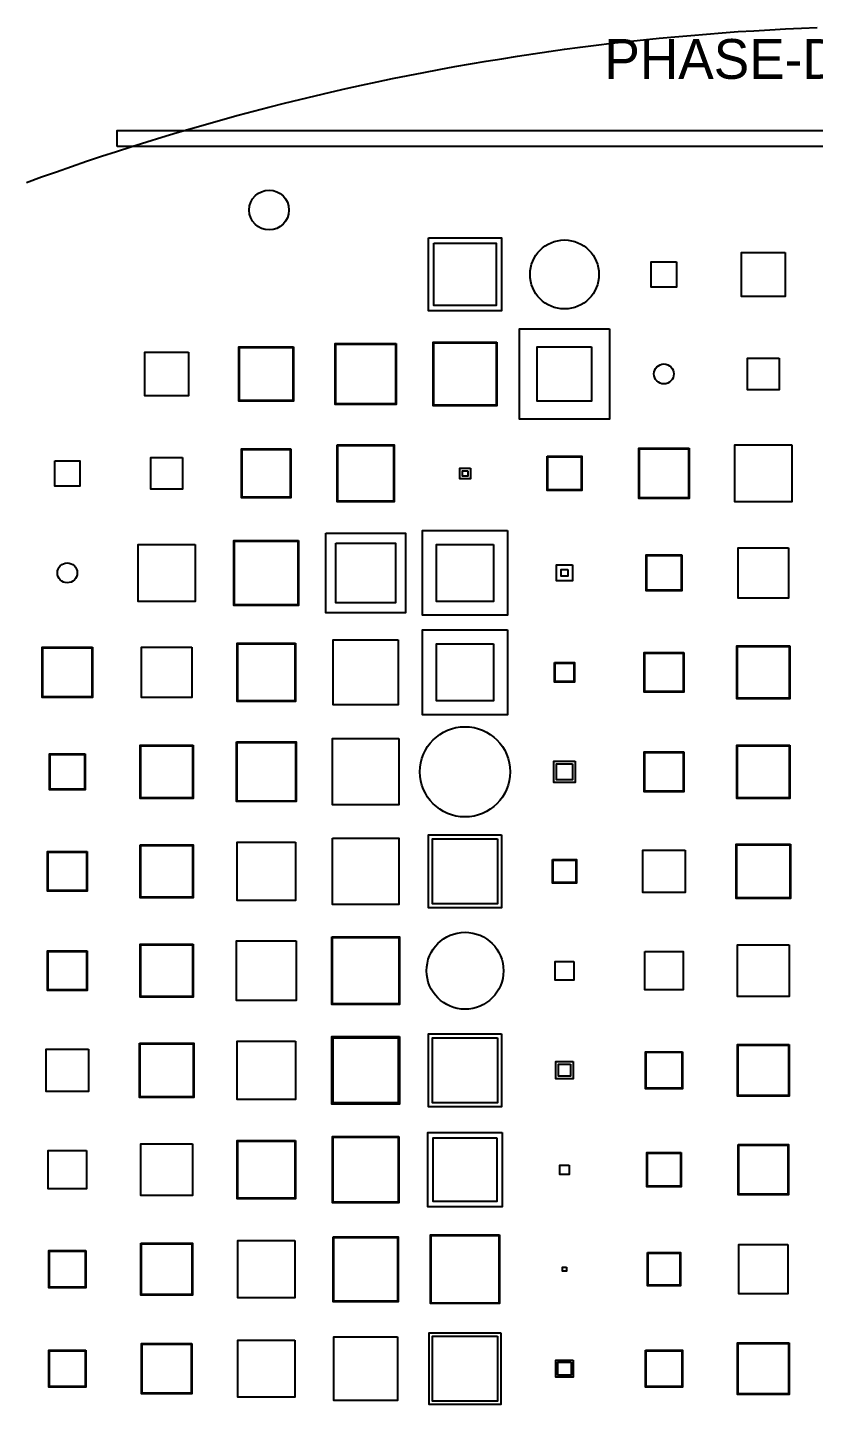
# Model space of a CAD drawing. Header units: millimetres. Extents: x -195 to 195, y -219 to 195.
# Drawn here: x -66.8 to -7.5, y 91 to 194.9 of the extents above; entities that cross this region are included whole.
import ezdxf
from ezdxf.enums import TextEntityAlignment as Align

# ---------------------------------------------------------------- set-up
doc = ezdxf.new("R2010")
doc.units = ezdxf.units.MM
for name, color, linetype in [('DRILL', 6, 'Continuous'), ('M1', 1, 'Continuous'), ('M2', 30, 'Continuous'), ('M3', 5, 'Continuous'), ('M4', 3, 'Continuous'), ('NPTH', 9, 'Continuous'), ('OUTLINE', 7, 'Continuous'), ('SILK_TOP', 7, 'Continuous')]:
    doc.layers.add(name, color=color, linetype=linetype)

msp = doc.modelspace()

# ---------------------------------------------------------------- linework, layer by layer
at = {"layer": 'DRILL'}
for centre, radius in [((-26.25, 176.25), 2.6), ((-18.75, 168.75), 0.75), ((-63.75, 153.75), 0.75), ((-33.75, 138.75), 3.4), ((-33.75, 123.75), 2.9)]:
    msp.add_circle(centre, radius, dxfattribs=at)
at = {"layer": 'M1'}
for points in [[(-36.1, 178.6), (-31.4, 178.6), (-31.4, 173.9), (-36.1, 173.9)], [(-9.6, 177.9), (-9.6, 174.6), (-12.9, 174.6), (-12.9, 177.9)], [(-17.8, 177.2), (-17.8, 175.3), (-19.7, 175.3), (-19.7, 177.2)], [(-54.6, 170.4), (-54.6, 167.1), (-57.9, 167.1), (-57.9, 170.4)], [(-46.75, 170.75), (-46.75, 166.75), (-50.75, 166.75), (-50.75, 170.75)], [(-39, 171), (-39, 166.5), (-43.5, 166.5), (-43.5, 171)], [(-31.4, 171.1), (-31.4, 166.4), (-36.1, 166.4), (-36.1, 171.1)], [(-24.2, 170.8), (-24.2, 166.7), (-28.3, 166.7), (-28.3, 170.8)], [(-10.05, 169.95), (-10.05, 167.55), (-12.45, 167.55), (-12.45, 169.95)], [(-46.9, 163.1), (-46.9, 159.4), (-50.6, 159.4), (-50.6, 163.1)], [(-43.4, 163.4), (-39.1, 163.4), (-39.1, 159.1), (-43.4, 159.1)], [(-16.9, 163.1), (-16.9, 159.4), (-20.6, 159.4), (-20.6, 163.1)], [(-9.1, 163.4), (-9.1, 159.1), (-13.4, 159.1), (-13.4, 163.4)], [(-64.7, 162.2), (-62.8, 162.2), (-62.8, 160.3), (-64.7, 160.3)], [(-55.05, 162.45), (-55.05, 160.05), (-57.45, 160.05), (-57.45, 162.45)], [(-27.5, 162.5), (-25, 162.5), (-25, 160), (-27.5, 160)], [(-33.35, 161.65), (-33.35, 160.85), (-34.15, 160.85), (-34.15, 161.65)], [(-54.1, 155.9), (-54.1, 151.6), (-58.4, 151.6), (-58.4, 155.9)], [(-46.3, 156.2), (-46.3, 151.3), (-51.2, 151.3), (-51.2, 156.2)], [(-44.25, 156.75), (-38.25, 156.75), (-38.25, 150.75), (-44.25, 150.75)], [(-31.6, 155.9), (-31.6, 151.6), (-35.9, 151.6), (-35.9, 155.9)], [(-17.4, 155.1), (-17.4, 152.4), (-20.1, 152.4), (-20.1, 155.1)], [(-9.35, 155.65), (-9.35, 151.85), (-13.15, 151.85), (-13.15, 155.65)], [(-26, 154), (-26, 153.5), (-26.5, 153.5), (-26.5, 154)], [(-38.8, 148.7), (-38.8, 143.8), (-43.7, 143.8), (-43.7, 148.7)], [(-61.9, 148.1), (-61.9, 144.4), (-65.6, 144.4), (-65.6, 148.1)], [(-54.35, 148.15), (-54.35, 144.35), (-58.15, 144.35), (-58.15, 148.15)], [(-46.6, 148.4), (-46.6, 144.1), (-50.9, 144.1), (-50.9, 148.4)], [(-31.6, 148.4), (-31.6, 144.1), (-35.9, 144.1), (-35.9, 148.4)], [(-17.3, 147.7), (-17.3, 144.8), (-20.2, 144.8), (-20.2, 147.7)], [(-9.3, 148.2), (-9.3, 144.3), (-13.2, 144.3), (-13.2, 148.2)], [(-26.95, 146.95), (-25.55, 146.95), (-25.55, 145.55), (-26.95, 145.55)], [(-38.75, 141.25), (-38.75, 136.25), (-43.75, 136.25), (-43.75, 141.25)], [(-54.3, 140.7), (-54.3, 136.8), (-58.2, 136.8), (-58.2, 140.7)], [(-50.95, 140.95), (-46.55, 140.95), (-46.55, 136.55), (-50.95, 136.55)], [(-17.3, 140.2), (-17.3, 137.3), (-20.2, 137.3), (-20.2, 140.2)], [(-9.3, 140.7), (-9.3, 136.8), (-13.2, 136.8), (-13.2, 140.7)], [(-62.4, 140.1), (-62.4, 137.4), (-65.1, 137.4), (-65.1, 140.1)], [(-25.45, 139.55), (-25.45, 137.95), (-27.05, 137.95), (-27.05, 139.55)], [(-58.2, 133.2), (-54.3, 133.2), (-54.3, 129.3), (-58.2, 129.3)], [(-46.55, 133.45), (-46.55, 129.05), (-50.95, 129.05), (-50.95, 133.45)], [(-43.75, 133.75), (-38.75, 133.75), (-38.75, 128.75), (-43.75, 128.75)], [(-31.3, 133.7), (-31.3, 128.8), (-36.2, 128.8), (-36.2, 133.7)], [(-9.25, 133.25), (-9.25, 129.25), (-13.25, 129.25), (-13.25, 133.25)], [(-62.3, 132.7), (-62.3, 129.8), (-65.2, 129.8), (-65.2, 132.7)], [(-27.15, 132.15), (-25.35, 132.15), (-25.35, 130.35), (-27.15, 130.35)], [(-17.15, 132.85), (-17.15, 129.65), (-20.35, 129.65), (-20.35, 132.85)], [(-54.3, 125.7), (-54.3, 121.8), (-58.2, 121.8), (-58.2, 125.7)], [(-46.5, 126), (-46.5, 121.5), (-51, 121.5), (-51, 126)], [(-43.75, 126.25), (-38.75, 126.25), (-38.75, 121.25), (-43.75, 121.25)], [(-9.3, 125.7), (-9.3, 121.8), (-13.2, 121.8), (-13.2, 125.7)], [(-62.3, 125.2), (-62.3, 122.3), (-65.2, 122.3), (-65.2, 125.2)], [(-20.2, 125.2), (-17.3, 125.2), (-17.3, 122.3), (-20.2, 122.3)], [(-25.55, 124.45), (-25.55, 123.05), (-26.95, 123.05), (-26.95, 124.45)], [(-46.55, 118.45), (-46.55, 114.05), (-50.95, 114.05), (-50.95, 118.45)], [(-38.8, 118.7), (-38.8, 113.8), (-43.7, 113.8), (-43.7, 118.7)], [(-31.3, 118.7), (-31.3, 113.8), (-36.2, 113.8), (-36.2, 118.7)], [(-62.15, 117.85), (-62.15, 114.65), (-65.35, 114.65), (-65.35, 117.85)], [(-58.25, 118.25), (-54.25, 118.25), (-54.25, 114.25), (-58.25, 114.25)], [(-17.35, 117.65), (-17.35, 114.85), (-20.15, 114.85), (-20.15, 117.65)], [(-9.3, 118.2), (-9.3, 114.3), (-13.2, 114.3), (-13.2, 118.2)], [(-25.6, 116.9), (-25.6, 115.6), (-26.9, 115.6), (-26.9, 116.9)], [(-38.75, 111.25), (-38.75, 106.25), (-43.75, 106.25), (-43.75, 111.25)], [(-30.95, 111.55), (-30.95, 105.95), (-36.55, 105.95), (-36.55, 111.55)], [(-62.3, 110.2), (-62.3, 107.3), (-65.2, 107.3), (-65.2, 110.2)], [(-54.3, 110.7), (-54.3, 106.8), (-58.2, 106.8), (-58.2, 110.7)], [(-46.6, 110.9), (-46.6, 106.6), (-50.9, 106.6), (-50.9, 110.9)], [(-13.1, 110.6), (-9.4, 110.6), (-9.4, 106.9), (-13.1, 106.9)], [(-25.9, 109.1), (-25.9, 108.4), (-26.6, 108.4), (-26.6, 109.1)], [(-17.5, 110), (-17.5, 107.5), (-20, 107.5), (-20, 110)], [(-58.2, 103.2), (-54.3, 103.2), (-54.3, 99.3), (-58.2, 99.3)], [(-46.6, 103.4), (-46.6, 99.1), (-50.9, 99.1), (-50.9, 103.4)], [(-43.7, 103.7), (-38.8, 103.7), (-38.8, 98.8), (-43.7, 98.8)], [(-31.2, 103.8), (-31.2, 98.7), (-36.3, 98.7), (-36.3, 103.8)], [(-9.4, 103.1), (-9.4, 99.4), (-13.1, 99.4), (-13.1, 103.1)], [(-62.35, 102.65), (-62.35, 99.85), (-65.15, 99.85), (-65.15, 102.65)], [(-19.95, 102.45), (-17.55, 102.45), (-17.55, 100.05), (-19.95, 100.05)], [(-26.1, 101.4), (-26.1, 101.1), (-26.4, 101.1), (-26.4, 101.4)], [(-54.4, 95.6), (-54.4, 91.9), (-58.1, 91.9), (-58.1, 95.6)], [(-46.6, 95.9), (-46.6, 91.6), (-50.9, 91.6), (-50.9, 95.9)], [(-38.85, 96.15), (-38.85, 91.35), (-43.65, 91.35), (-43.65, 96.15)], [(-31.3, 96.2), (-31.3, 91.3), (-36.2, 91.3), (-36.2, 96.2)], [(-9.3, 95.7), (-9.3, 91.8), (-13.2, 91.8), (-13.2, 95.7)], [(-62.35, 95.15), (-62.35, 92.35), (-65.15, 92.35), (-65.15, 95.15)], [(-20.15, 95.15), (-17.35, 95.15), (-17.35, 92.35), (-20.15, 92.35)], [(-25.75, 94.25), (-25.75, 93.25), (-26.75, 93.25), (-26.75, 94.25)]]:
    msp.add_lwpolyline(points, close=True, dxfattribs=at)
at = {"layer": 'M2'}
for points in [[(-36.5, 179), (-31, 179), (-31, 173.5), (-36.5, 173.5)], [(-9.6, 177.9), (-9.6, 174.6), (-12.9, 174.6), (-12.9, 177.9)], [(-17.8, 177.2), (-17.8, 175.3), (-19.7, 175.3), (-19.7, 177.2)], [(-22.85, 172.15), (-22.85, 165.35), (-29.65, 165.35), (-29.65, 172.15)], [(-54.6, 170.4), (-54.6, 167.1), (-57.9, 167.1), (-57.9, 170.4)], [(-46.7, 170.8), (-46.7, 166.7), (-50.8, 166.7), (-50.8, 170.8)], [(-38.95, 171.05), (-38.95, 166.45), (-43.55, 166.45), (-43.55, 171.05)], [(-31.35, 171.15), (-31.35, 166.35), (-36.15, 166.35), (-36.15, 171.15)], [(-10.05, 169.95), (-10.05, 167.55), (-12.45, 167.55), (-12.45, 169.95)], [(-46.95, 163.05), (-46.95, 159.45), (-50.55, 159.45), (-50.55, 163.05)], [(-43.35, 163.35), (-39.15, 163.35), (-39.15, 159.15), (-43.35, 159.15)], [(-16.85, 163.15), (-16.85, 159.35), (-20.65, 159.35), (-20.65, 163.15)], [(-9.1, 163.4), (-9.1, 159.1), (-13.4, 159.1), (-13.4, 163.4)], [(-64.7, 162.2), (-62.8, 162.2), (-62.8, 160.3), (-64.7, 160.3)], [(-55.05, 162.45), (-55.05, 160.05), (-57.45, 160.05), (-57.45, 162.45)], [(-27.55, 162.55), (-24.95, 162.55), (-24.95, 159.95), (-27.55, 159.95)], [(-33.55, 161.45), (-33.55, 161.05), (-33.95, 161.05), (-33.95, 161.45)], [(-30.55, 156.95), (-30.55, 150.55), (-36.95, 150.55), (-36.95, 156.95)], [(-54.1, 155.9), (-54.1, 151.6), (-58.4, 151.6), (-58.4, 155.9)], [(-46.35, 156.15), (-46.35, 151.35), (-51.15, 151.35), (-51.15, 156.15)], [(-43.5, 156), (-39, 156), (-39, 151.5), (-43.5, 151.5)], [(-17.45, 155.05), (-17.45, 152.45), (-20.05, 152.45), (-20.05, 155.05)], [(-9.35, 155.65), (-9.35, 151.85), (-13.15, 151.85), (-13.15, 155.65)], [(-25.65, 154.35), (-25.65, 153.15), (-26.85, 153.15), (-26.85, 154.35)], [(-38.8, 148.7), (-38.8, 143.8), (-43.7, 143.8), (-43.7, 148.7)], [(-30.55, 149.45), (-30.55, 143.05), (-36.95, 143.05), (-36.95, 149.45)], [(-61.85, 148.15), (-61.85, 144.35), (-65.65, 144.35), (-65.65, 148.15)], [(-54.35, 148.15), (-54.35, 144.35), (-58.15, 144.35), (-58.15, 148.15)], [(-46.55, 148.45), (-46.55, 144.05), (-50.95, 144.05), (-50.95, 148.45)], [(-17.25, 147.75), (-17.25, 144.75), (-20.25, 144.75), (-20.25, 147.75)], [(-9.25, 148.25), (-9.25, 144.25), (-13.25, 144.25), (-13.25, 148.25)], [(-27, 147), (-25.5, 147), (-25.5, 145.5), (-27, 145.5)], [(-38.75, 141.25), (-38.75, 136.25), (-43.75, 136.25), (-43.75, 141.25)], [(-54.25, 140.75), (-54.25, 136.75), (-58.25, 136.75), (-58.25, 140.75)], [(-51, 141), (-46.5, 141), (-46.5, 136.5), (-51, 136.5)], [(-17.25, 140.25), (-17.25, 137.25), (-20.25, 137.25), (-20.25, 140.25)], [(-9.25, 140.75), (-9.25, 136.75), (-13.25, 136.75), (-13.25, 140.75)], [(-62.45, 140.05), (-62.45, 137.45), (-65.05, 137.45), (-65.05, 140.05)], [(-25.65, 139.35), (-25.65, 138.15), (-26.85, 138.15), (-26.85, 139.35)], [(-31, 134), (-31, 128.5), (-36.5, 128.5), (-36.5, 134)], [(-58.25, 133.25), (-54.25, 133.25), (-54.25, 129.25), (-58.25, 129.25)], [(-46.55, 133.45), (-46.55, 129.05), (-50.95, 129.05), (-50.95, 133.45)], [(-43.75, 133.75), (-38.75, 133.75), (-38.75, 128.75), (-43.75, 128.75)], [(-9.2, 133.3), (-9.2, 129.2), (-13.3, 129.2), (-13.3, 133.3)], [(-62.25, 132.75), (-62.25, 129.75), (-65.25, 129.75), (-65.25, 132.75)], [(-27.1, 132.1), (-25.4, 132.1), (-25.4, 130.4), (-27.1, 130.4)], [(-17.15, 132.85), (-17.15, 129.65), (-20.35, 129.65), (-20.35, 132.85)], [(-54.25, 125.75), (-54.25, 121.75), (-58.25, 121.75), (-58.25, 125.75)], [(-46.5, 126), (-46.5, 121.5), (-51, 121.5), (-51, 126)], [(-43.8, 126.3), (-38.7, 126.3), (-38.7, 121.2), (-43.8, 121.2)], [(-9.3, 125.7), (-9.3, 121.8), (-13.2, 121.8), (-13.2, 125.7)], [(-62.25, 125.25), (-62.25, 122.25), (-65.25, 122.25), (-65.25, 125.25)], [(-20.2, 125.2), (-17.3, 125.2), (-17.3, 122.3), (-20.2, 122.3)], [(-25.55, 124.45), (-25.55, 123.05), (-26.95, 123.05), (-26.95, 124.45)], [(-46.55, 118.45), (-46.55, 114.05), (-50.95, 114.05), (-50.95, 118.45)], [(-38.7, 118.8), (-38.7, 113.7), (-43.8, 113.7), (-43.8, 118.8)], [(-31, 119), (-31, 113.5), (-36.5, 113.5), (-36.5, 119)], [(-62.15, 117.85), (-62.15, 114.65), (-65.35, 114.65), (-65.35, 117.85)], [(-58.3, 118.3), (-54.2, 118.3), (-54.2, 114.2), (-58.3, 114.2)], [(-17.4, 117.6), (-17.4, 114.9), (-20.1, 114.9), (-20.1, 117.6)], [(-9.35, 118.15), (-9.35, 114.35), (-13.15, 114.35), (-13.15, 118.15)], [(-25.8, 116.7), (-25.8, 115.8), (-26.7, 115.8), (-26.7, 116.7)], [(-38.8, 111.2), (-38.8, 106.3), (-43.7, 106.3), (-43.7, 111.2)], [(-31.35, 111.15), (-31.35, 106.35), (-36.15, 106.35), (-36.15, 111.15)], [(-62.3, 110.2), (-62.3, 107.3), (-65.2, 107.3), (-65.2, 110.2)], [(-54.3, 110.7), (-54.3, 106.8), (-58.2, 106.8), (-58.2, 110.7)], [(-46.55, 110.95), (-46.55, 106.55), (-50.95, 106.55), (-50.95, 110.95)], [(-17.45, 110.05), (-17.45, 107.45), (-20.05, 107.45), (-20.05, 110.05)], [(-13.15, 110.65), (-9.35, 110.65), (-9.35, 106.85), (-13.15, 106.85)], [(-25.9, 109.1), (-25.9, 108.4), (-26.6, 108.4), (-26.6, 109.1)], [(-31.15, 103.85), (-31.15, 98.65), (-36.35, 98.65), (-36.35, 103.85)], [(-58.15, 103.15), (-54.35, 103.15), (-54.35, 99.35), (-58.15, 99.35)], [(-46.6, 103.4), (-46.6, 99.1), (-50.9, 99.1), (-50.9, 103.4)], [(-43.65, 103.65), (-38.85, 103.65), (-38.85, 98.85), (-43.65, 98.85)], [(-9.4, 103.1), (-9.4, 99.4), (-13.1, 99.4), (-13.1, 103.1)], [(-62.4, 102.6), (-62.4, 99.9), (-65.1, 99.9), (-65.1, 102.6)], [(-20, 102.5), (-17.5, 102.5), (-17.5, 100), (-20, 100)], [(-26.1, 101.4), (-26.1, 101.1), (-26.4, 101.1), (-26.4, 101.4)], [(-54.35, 95.65), (-54.35, 91.85), (-58.15, 91.85), (-58.15, 95.65)], [(-46.6, 95.9), (-46.6, 91.6), (-50.9, 91.6), (-50.9, 95.9)], [(-38.85, 96.15), (-38.85, 91.35), (-43.65, 91.35), (-43.65, 96.15)], [(-31.05, 96.45), (-31.05, 91.05), (-36.45, 91.05), (-36.45, 96.45)], [(-9.35, 95.65), (-9.35, 91.85), (-13.15, 91.85), (-13.15, 95.65)], [(-62.4, 95.1), (-62.4, 92.4), (-65.1, 92.4), (-65.1, 95.1)], [(-20.1, 95.1), (-17.4, 95.1), (-17.4, 92.4), (-20.1, 92.4)], [(-25.6, 94.4), (-25.6, 93.1), (-26.9, 93.1), (-26.9, 94.4)]]:
    msp.add_lwpolyline(points, close=True, dxfattribs=at)
at = {"layer": 'M3'}
for points in [[(-36.1, 178.6), (-31.4, 178.6), (-31.4, 173.9), (-36.1, 173.9)], [(-9.6, 177.9), (-9.6, 174.6), (-12.9, 174.6), (-12.9, 177.9)], [(-17.8, 177.2), (-17.8, 175.3), (-19.7, 175.3), (-19.7, 177.2)], [(-54.6, 170.4), (-54.6, 167.1), (-57.9, 167.1), (-57.9, 170.4)], [(-46.75, 170.75), (-46.75, 166.75), (-50.75, 166.75), (-50.75, 170.75)], [(-39, 171), (-39, 166.5), (-43.5, 166.5), (-43.5, 171)], [(-31.4, 171.1), (-31.4, 166.4), (-36.1, 166.4), (-36.1, 171.1)], [(-24.2, 170.8), (-24.2, 166.7), (-28.3, 166.7), (-28.3, 170.8)], [(-10.05, 169.95), (-10.05, 167.55), (-12.45, 167.55), (-12.45, 169.95)], [(-46.9, 163.1), (-46.9, 159.4), (-50.6, 159.4), (-50.6, 163.1)], [(-43.4, 163.4), (-39.1, 163.4), (-39.1, 159.1), (-43.4, 159.1)], [(-16.9, 163.1), (-16.9, 159.4), (-20.6, 159.4), (-20.6, 163.1)], [(-9.1, 163.4), (-9.1, 159.1), (-13.4, 159.1), (-13.4, 163.4)], [(-64.7, 162.2), (-62.8, 162.2), (-62.8, 160.3), (-64.7, 160.3)], [(-55.05, 162.45), (-55.05, 160.05), (-57.45, 160.05), (-57.45, 162.45)], [(-27.5, 162.5), (-25, 162.5), (-25, 160), (-27.5, 160)], [(-33.35, 161.65), (-33.35, 160.85), (-34.15, 160.85), (-34.15, 161.65)], [(-54.1, 155.9), (-54.1, 151.6), (-58.4, 151.6), (-58.4, 155.9)], [(-46.3, 156.2), (-46.3, 151.3), (-51.2, 151.3), (-51.2, 156.2)], [(-44.25, 156.75), (-38.25, 156.75), (-38.25, 150.75), (-44.25, 150.75)], [(-31.6, 155.9), (-31.6, 151.6), (-35.9, 151.6), (-35.9, 155.9)], [(-17.4, 155.1), (-17.4, 152.4), (-20.1, 152.4), (-20.1, 155.1)], [(-9.35, 155.65), (-9.35, 151.85), (-13.15, 151.85), (-13.15, 155.65)], [(-26, 154), (-26, 153.5), (-26.5, 153.5), (-26.5, 154)], [(-38.8, 148.7), (-38.8, 143.8), (-43.7, 143.8), (-43.7, 148.7)], [(-61.9, 148.1), (-61.9, 144.4), (-65.6, 144.4), (-65.6, 148.1)], [(-54.35, 148.15), (-54.35, 144.35), (-58.15, 144.35), (-58.15, 148.15)], [(-46.6, 148.4), (-46.6, 144.1), (-50.9, 144.1), (-50.9, 148.4)], [(-31.6, 148.4), (-31.6, 144.1), (-35.9, 144.1), (-35.9, 148.4)], [(-17.3, 147.7), (-17.3, 144.8), (-20.2, 144.8), (-20.2, 147.7)], [(-9.3, 148.2), (-9.3, 144.3), (-13.2, 144.3), (-13.2, 148.2)], [(-26.95, 146.95), (-25.55, 146.95), (-25.55, 145.55), (-26.95, 145.55)], [(-38.75, 141.25), (-38.75, 136.25), (-43.75, 136.25), (-43.75, 141.25)], [(-54.3, 140.7), (-54.3, 136.8), (-58.2, 136.8), (-58.2, 140.7)], [(-50.95, 140.95), (-46.55, 140.95), (-46.55, 136.55), (-50.95, 136.55)], [(-17.3, 140.2), (-17.3, 137.3), (-20.2, 137.3), (-20.2, 140.2)], [(-9.3, 140.7), (-9.3, 136.8), (-13.2, 136.8), (-13.2, 140.7)], [(-62.4, 140.1), (-62.4, 137.4), (-65.1, 137.4), (-65.1, 140.1)], [(-25.45, 139.55), (-25.45, 137.95), (-27.05, 137.95), (-27.05, 139.55)], [(-58.2, 133.2), (-54.3, 133.2), (-54.3, 129.3), (-58.2, 129.3)], [(-46.55, 133.45), (-46.55, 129.05), (-50.95, 129.05), (-50.95, 133.45)], [(-43.75, 133.75), (-38.75, 133.75), (-38.75, 128.75), (-43.75, 128.75)], [(-31.3, 133.7), (-31.3, 128.8), (-36.2, 128.8), (-36.2, 133.7)], [(-9.25, 133.25), (-9.25, 129.25), (-13.25, 129.25), (-13.25, 133.25)], [(-62.3, 132.7), (-62.3, 129.8), (-65.2, 129.8), (-65.2, 132.7)], [(-27.15, 132.15), (-25.35, 132.15), (-25.35, 130.35), (-27.15, 130.35)], [(-17.15, 132.85), (-17.15, 129.65), (-20.35, 129.65), (-20.35, 132.85)], [(-54.3, 125.7), (-54.3, 121.8), (-58.2, 121.8), (-58.2, 125.7)], [(-46.5, 126), (-46.5, 121.5), (-51, 121.5), (-51, 126)], [(-43.75, 126.25), (-38.75, 126.25), (-38.75, 121.25), (-43.75, 121.25)], [(-9.3, 125.7), (-9.3, 121.8), (-13.2, 121.8), (-13.2, 125.7)], [(-62.3, 125.2), (-62.3, 122.3), (-65.2, 122.3), (-65.2, 125.2)], [(-20.2, 125.2), (-17.3, 125.2), (-17.3, 122.3), (-20.2, 122.3)], [(-25.55, 124.45), (-25.55, 123.05), (-26.95, 123.05), (-26.95, 124.45)], [(-46.55, 118.45), (-46.55, 114.05), (-50.95, 114.05), (-50.95, 118.45)], [(-38.8, 118.7), (-38.8, 113.8), (-43.7, 113.8), (-43.7, 118.7)], [(-31.3, 118.7), (-31.3, 113.8), (-36.2, 113.8), (-36.2, 118.7)], [(-62.15, 117.85), (-62.15, 114.65), (-65.35, 114.65), (-65.35, 117.85)], [(-58.25, 118.25), (-54.25, 118.25), (-54.25, 114.25), (-58.25, 114.25)], [(-17.35, 117.65), (-17.35, 114.85), (-20.15, 114.85), (-20.15, 117.65)], [(-9.3, 118.2), (-9.3, 114.3), (-13.2, 114.3), (-13.2, 118.2)], [(-25.6, 116.9), (-25.6, 115.6), (-26.9, 115.6), (-26.9, 116.9)], [(-38.75, 111.25), (-38.75, 106.25), (-43.75, 106.25), (-43.75, 111.25)], [(-30.95, 111.55), (-30.95, 105.95), (-36.55, 105.95), (-36.55, 111.55)], [(-62.3, 110.2), (-62.3, 107.3), (-65.2, 107.3), (-65.2, 110.2)], [(-54.3, 110.7), (-54.3, 106.8), (-58.2, 106.8), (-58.2, 110.7)], [(-46.6, 110.9), (-46.6, 106.6), (-50.9, 106.6), (-50.9, 110.9)], [(-13.1, 110.6), (-9.4, 110.6), (-9.4, 106.9), (-13.1, 106.9)], [(-25.9, 109.1), (-25.9, 108.4), (-26.6, 108.4), (-26.6, 109.1)], [(-17.5, 110), (-17.5, 107.5), (-20, 107.5), (-20, 110)], [(-58.2, 103.2), (-54.3, 103.2), (-54.3, 99.3), (-58.2, 99.3)], [(-46.6, 103.4), (-46.6, 99.1), (-50.9, 99.1), (-50.9, 103.4)], [(-43.7, 103.7), (-38.8, 103.7), (-38.8, 98.8), (-43.7, 98.8)], [(-31.2, 103.8), (-31.2, 98.7), (-36.3, 98.7), (-36.3, 103.8)], [(-9.4, 103.1), (-9.4, 99.4), (-13.1, 99.4), (-13.1, 103.1)], [(-62.35, 102.65), (-62.35, 99.85), (-65.15, 99.85), (-65.15, 102.65)], [(-19.95, 102.45), (-17.55, 102.45), (-17.55, 100.05), (-19.95, 100.05)], [(-26.1, 101.4), (-26.1, 101.1), (-26.4, 101.1), (-26.4, 101.4)], [(-54.4, 95.6), (-54.4, 91.9), (-58.1, 91.9), (-58.1, 95.6)], [(-46.6, 95.9), (-46.6, 91.6), (-50.9, 91.6), (-50.9, 95.9)], [(-38.85, 96.15), (-38.85, 91.35), (-43.65, 91.35), (-43.65, 96.15)], [(-31.3, 96.2), (-31.3, 91.3), (-36.2, 91.3), (-36.2, 96.2)], [(-9.3, 95.7), (-9.3, 91.8), (-13.2, 91.8), (-13.2, 95.7)], [(-62.35, 95.15), (-62.35, 92.35), (-65.15, 92.35), (-65.15, 95.15)], [(-20.15, 95.15), (-17.35, 95.15), (-17.35, 92.35), (-20.15, 92.35)], [(-25.75, 94.25), (-25.75, 93.25), (-26.75, 93.25), (-26.75, 94.25)]]:
    msp.add_lwpolyline(points, close=True, dxfattribs=at)
at = {"layer": 'M4'}
for points in [[(-36.5, 179), (-31, 179), (-31, 173.5), (-36.5, 173.5)], [(-9.6, 177.9), (-9.6, 174.6), (-12.9, 174.6), (-12.9, 177.9)], [(-17.8, 177.2), (-17.8, 175.3), (-19.7, 175.3), (-19.7, 177.2)], [(-22.85, 172.15), (-22.85, 165.35), (-29.65, 165.35), (-29.65, 172.15)], [(-54.6, 170.4), (-54.6, 167.1), (-57.9, 167.1), (-57.9, 170.4)], [(-46.7, 170.8), (-46.7, 166.7), (-50.8, 166.7), (-50.8, 170.8)], [(-38.95, 171.05), (-38.95, 166.45), (-43.55, 166.45), (-43.55, 171.05)], [(-31.35, 171.15), (-31.35, 166.35), (-36.15, 166.35), (-36.15, 171.15)], [(-10.05, 169.95), (-10.05, 167.55), (-12.45, 167.55), (-12.45, 169.95)], [(-46.95, 163.05), (-46.95, 159.45), (-50.55, 159.45), (-50.55, 163.05)], [(-43.35, 163.35), (-39.15, 163.35), (-39.15, 159.15), (-43.35, 159.15)], [(-16.85, 163.15), (-16.85, 159.35), (-20.65, 159.35), (-20.65, 163.15)], [(-9.1, 163.4), (-9.1, 159.1), (-13.4, 159.1), (-13.4, 163.4)], [(-64.7, 162.2), (-62.8, 162.2), (-62.8, 160.3), (-64.7, 160.3)], [(-55.05, 162.45), (-55.05, 160.05), (-57.45, 160.05), (-57.45, 162.45)], [(-27.55, 162.55), (-24.95, 162.55), (-24.95, 159.95), (-27.55, 159.95)], [(-33.55, 161.45), (-33.55, 161.05), (-33.95, 161.05), (-33.95, 161.45)], [(-30.55, 156.95), (-30.55, 150.55), (-36.95, 150.55), (-36.95, 156.95)], [(-54.1, 155.9), (-54.1, 151.6), (-58.4, 151.6), (-58.4, 155.9)], [(-46.35, 156.15), (-46.35, 151.35), (-51.15, 151.35), (-51.15, 156.15)], [(-43.5, 156), (-39, 156), (-39, 151.5), (-43.5, 151.5)], [(-17.45, 155.05), (-17.45, 152.45), (-20.05, 152.45), (-20.05, 155.05)], [(-9.35, 155.65), (-9.35, 151.85), (-13.15, 151.85), (-13.15, 155.65)], [(-25.65, 154.35), (-25.65, 153.15), (-26.85, 153.15), (-26.85, 154.35)], [(-38.8, 148.7), (-38.8, 143.8), (-43.7, 143.8), (-43.7, 148.7)], [(-30.55, 149.45), (-30.55, 143.05), (-36.95, 143.05), (-36.95, 149.45)], [(-61.85, 148.15), (-61.85, 144.35), (-65.65, 144.35), (-65.65, 148.15)], [(-54.35, 148.15), (-54.35, 144.35), (-58.15, 144.35), (-58.15, 148.15)], [(-46.55, 148.45), (-46.55, 144.05), (-50.95, 144.05), (-50.95, 148.45)], [(-17.25, 147.75), (-17.25, 144.75), (-20.25, 144.75), (-20.25, 147.75)], [(-9.25, 148.25), (-9.25, 144.25), (-13.25, 144.25), (-13.25, 148.25)], [(-27, 147), (-25.5, 147), (-25.5, 145.5), (-27, 145.5)], [(-38.75, 141.25), (-38.75, 136.25), (-43.75, 136.25), (-43.75, 141.25)], [(-54.25, 140.75), (-54.25, 136.75), (-58.25, 136.75), (-58.25, 140.75)], [(-51, 141), (-46.5, 141), (-46.5, 136.5), (-51, 136.5)], [(-17.25, 140.25), (-17.25, 137.25), (-20.25, 137.25), (-20.25, 140.25)], [(-9.25, 140.75), (-9.25, 136.75), (-13.25, 136.75), (-13.25, 140.75)], [(-62.45, 140.05), (-62.45, 137.45), (-65.05, 137.45), (-65.05, 140.05)], [(-25.65, 139.35), (-25.65, 138.15), (-26.85, 138.15), (-26.85, 139.35)], [(-31, 134), (-31, 128.5), (-36.5, 128.5), (-36.5, 134)], [(-58.25, 133.25), (-54.25, 133.25), (-54.25, 129.25), (-58.25, 129.25)], [(-46.55, 133.45), (-46.55, 129.05), (-50.95, 129.05), (-50.95, 133.45)], [(-43.75, 133.75), (-38.75, 133.75), (-38.75, 128.75), (-43.75, 128.75)], [(-9.2, 133.3), (-9.2, 129.2), (-13.3, 129.2), (-13.3, 133.3)], [(-62.25, 132.75), (-62.25, 129.75), (-65.25, 129.75), (-65.25, 132.75)], [(-27.1, 132.1), (-25.4, 132.1), (-25.4, 130.4), (-27.1, 130.4)], [(-17.15, 132.85), (-17.15, 129.65), (-20.35, 129.65), (-20.35, 132.85)], [(-54.25, 125.75), (-54.25, 121.75), (-58.25, 121.75), (-58.25, 125.75)], [(-46.5, 126), (-46.5, 121.5), (-51, 121.5), (-51, 126)], [(-43.8, 126.3), (-38.7, 126.3), (-38.7, 121.2), (-43.8, 121.2)], [(-9.3, 125.7), (-9.3, 121.8), (-13.2, 121.8), (-13.2, 125.7)], [(-62.25, 125.25), (-62.25, 122.25), (-65.25, 122.25), (-65.25, 125.25)], [(-20.2, 125.2), (-17.3, 125.2), (-17.3, 122.3), (-20.2, 122.3)], [(-25.55, 124.45), (-25.55, 123.05), (-26.95, 123.05), (-26.95, 124.45)], [(-46.55, 118.45), (-46.55, 114.05), (-50.95, 114.05), (-50.95, 118.45)], [(-38.7, 118.8), (-38.7, 113.7), (-43.8, 113.7), (-43.8, 118.8)], [(-31, 119), (-31, 113.5), (-36.5, 113.5), (-36.5, 119)], [(-62.15, 117.85), (-62.15, 114.65), (-65.35, 114.65), (-65.35, 117.85)], [(-58.3, 118.3), (-54.2, 118.3), (-54.2, 114.2), (-58.3, 114.2)], [(-17.4, 117.6), (-17.4, 114.9), (-20.1, 114.9), (-20.1, 117.6)], [(-9.35, 118.15), (-9.35, 114.35), (-13.15, 114.35), (-13.15, 118.15)], [(-25.8, 116.7), (-25.8, 115.8), (-26.7, 115.8), (-26.7, 116.7)], [(-38.8, 111.2), (-38.8, 106.3), (-43.7, 106.3), (-43.7, 111.2)], [(-31.35, 111.15), (-31.35, 106.35), (-36.15, 106.35), (-36.15, 111.15)], [(-62.3, 110.2), (-62.3, 107.3), (-65.2, 107.3), (-65.2, 110.2)], [(-54.3, 110.7), (-54.3, 106.8), (-58.2, 106.8), (-58.2, 110.7)], [(-46.55, 110.95), (-46.55, 106.55), (-50.95, 106.55), (-50.95, 110.95)], [(-17.45, 110.05), (-17.45, 107.45), (-20.05, 107.45), (-20.05, 110.05)], [(-13.15, 110.65), (-9.35, 110.65), (-9.35, 106.85), (-13.15, 106.85)], [(-25.9, 109.1), (-25.9, 108.4), (-26.6, 108.4), (-26.6, 109.1)], [(-31.15, 103.85), (-31.15, 98.65), (-36.35, 98.65), (-36.35, 103.85)], [(-58.15, 103.15), (-54.35, 103.15), (-54.35, 99.35), (-58.15, 99.35)], [(-46.6, 103.4), (-46.6, 99.1), (-50.9, 99.1), (-50.9, 103.4)], [(-43.65, 103.65), (-38.85, 103.65), (-38.85, 98.85), (-43.65, 98.85)], [(-9.4, 103.1), (-9.4, 99.4), (-13.1, 99.4), (-13.1, 103.1)], [(-62.4, 102.6), (-62.4, 99.9), (-65.1, 99.9), (-65.1, 102.6)], [(-20, 102.5), (-17.5, 102.5), (-17.5, 100), (-20, 100)], [(-26.1, 101.4), (-26.1, 101.1), (-26.4, 101.1), (-26.4, 101.4)], [(-54.35, 95.65), (-54.35, 91.85), (-58.15, 91.85), (-58.15, 95.65)], [(-46.6, 95.9), (-46.6, 91.6), (-50.9, 91.6), (-50.9, 95.9)], [(-38.85, 96.15), (-38.85, 91.35), (-43.65, 91.35), (-43.65, 96.15)], [(-31.05, 96.45), (-31.05, 91.05), (-36.45, 91.05), (-36.45, 96.45)], [(-9.35, 95.65), (-9.35, 91.85), (-13.15, 91.85), (-13.15, 95.65)], [(-62.4, 95.1), (-62.4, 92.4), (-65.1, 92.4), (-65.1, 95.1)], [(-20.1, 95.1), (-17.4, 95.1), (-17.4, 92.4), (-20.1, 92.4)], [(-25.6, 94.4), (-25.6, 93.1), (-26.9, 93.1), (-26.9, 94.4)]]:
    msp.add_lwpolyline(points, close=True, dxfattribs=at)
at = {"layer": 'NPTH'}
msp.add_circle((-48.53, 181.11), 1.5, dxfattribs=at)
at = {"layer": 'OUTLINE'}
msp.add_lwpolyline([(-66.82, 183.19), (-65.69, 183.6), (-64.57, 184), (-63.44, 184.39), (-62.3, 184.78), (-61.17, 185.16), (-60.03, 185.53), (-58.89, 185.89), (-57.75, 186.25), (-56.61, 186.6), (-55.46, 186.95), (-54.31, 187.28), (-53.16, 187.61), (-52.01, 187.94), (-50.85, 188.25), (-49.7, 188.56), (-48.54, 188.86), (-47.38, 189.16), (-46.22, 189.44), (-45.06, 189.72), (-43.89, 190), (-42.72, 190.26), (-41.56, 190.52), (-40.39, 190.77), (-39.22, 191.02), (-38.04, 191.25), (-36.87, 191.48), (-35.69, 191.71), (-34.52, 191.92), (-33.34, 192.13), (-32.16, 192.33), (-30.98, 192.52), (-29.8, 192.71), (-28.61, 192.89), (-27.43, 193.06), (-26.24, 193.23), (-25.06, 193.38), (-23.87, 193.53), (-22.68, 193.68), (-21.49, 193.81), (-20.3, 193.94), (-19.11, 194.06), (-17.92, 194.17), (-16.73, 194.28), (-15.54, 194.38), (-14.35, 194.47), (-13.15, 194.56), (-11.96, 194.63), (-10.76, 194.7), (-9.57, 194.77), (-8.37, 194.82), (-7.18, 194.87)], dxfattribs=at)
at = {"layer": 'SILK_TOP'}
msp.add_lwpolyline([(-60, 185.9), (-60, 187.1), (55, 187.1), (55, 188.7), (60, 186.5), (55, 184.3), (55, 185.9)], close=True, dxfattribs=at)

# ---------------------------------------------------------------- texts
msp.add_text('PHASE-DELAY AXIS (+x)', height=3, dxfattribs=at).set_placement((0, 192.5), align=Align.MIDDLE_CENTER)

doc.saveas('drawing.dxf')
